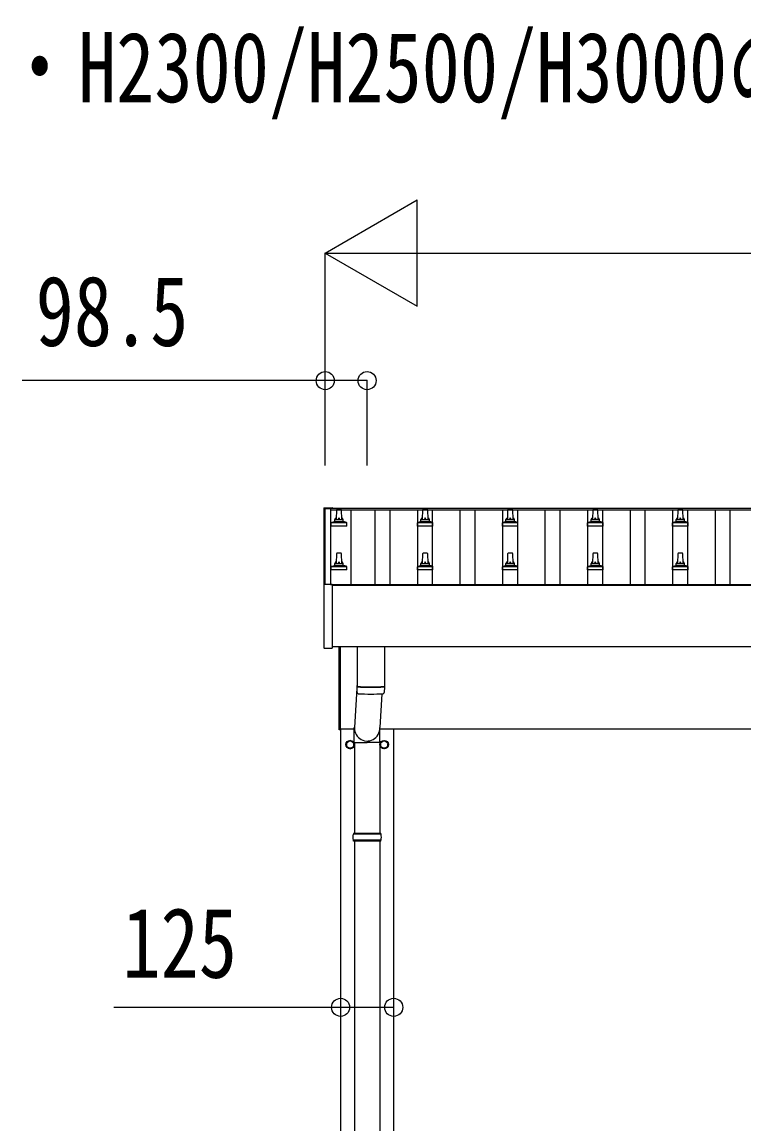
# Model space of a CAD drawing. Units: millimetres, scale not verified. Extents: x -21025 to 21025, y -14850 to 14850.
# Drawn here: x -17106 to -15409, y 1795 to 4387 of the extents above; entities that cross this region are included whole.
import ezdxf
from ezdxf.enums import TextEntityAlignment as Align

# ---------------------------------------------------------------- set-up
doc = ezdxf.new("R2010")
doc.units = ezdxf.units.MM
doc.header["$LTSCALE"] = 60
for name, color, linetype in [('0-2_USER1', 3, 'Continuous'), ('0-5_YKK_13', 4, 'Continuous'), ('0-6_YKK_A1', 4, 'Continuous'), ('0-7_YKK_D', 6, 'Continuous')]:
    doc.layers.add(name, color=color, linetype=linetype)
doc.styles.add('ＭＳ ゴシック', font='')
doc.styles.get('ＭＳ ゴシック').set_extended_font_data('MS Gothic')

msp = doc.modelspace()

# ---------------------------------------------------------------- linework, layer by layer
at = {"layer": '0-5_YKK_13'}
for p, q in [((-16396.7, 3243.76), (-16396.7, 3243.16)), ((-16396.7, 3243.16), (-16396.7, 3062.75)), ((-16395.7, 3244.27), (-16377.7, 3244.27)), ((-16376.7, 3243.16), (-16376.7, 3243.76)), ((-16376.7, 3243.09), (-16376.7, 3243.16)), ((-16367.15, 3216.64), (-16366.42, 3240.16)), ((-16365.43, 3241.14), (-16356.88, 3241.14)), ((-16355.88, 3240.16), (-16355.15, 3216.64)), ((-16164.4, 3216.64), (-16163.67, 3240.16)), ((-16162.68, 3241.14), (-16154.13, 3241.14)), ((-16153.13, 3240.16), (-16152.4, 3216.64)), ((-15964.4, 3216.64), (-15963.67, 3240.16)), ((-15962.68, 3241.14), (-15954.13, 3241.14)), ((-15953.13, 3240.16), (-15952.4, 3216.64)), ((-15764.4, 3216.64), (-15763.67, 3240.16)), ((-15762.68, 3241.14), (-15754.13, 3241.14)), ((-15753.13, 3240.16), (-15752.4, 3216.64)), ((-15564.4, 3216.64), (-15563.67, 3240.16)), ((-15562.68, 3241.14), (-15554.13, 3241.14)), ((-15553.13, 3240.16), (-15552.4, 3216.64)), ((-16371.15, 3212.42), (-16371.15, 3216.64)), ((-16370.15, 3216.64), (-16352.15, 3216.64)), ((-16351.15, 3212.42), (-16351.15, 3216.64)), ((-16168.4, 3212.42), (-16168.4, 3216.64)), ((-16167.4, 3216.64), (-16149.4, 3216.64)), ((-16148.4, 3212.42), (-16148.4, 3216.64)), ((-15968.4, 3212.42), (-15968.4, 3216.64)), ((-15967.4, 3216.64), (-15949.4, 3216.64)), ((-15948.4, 3212.42), (-15948.4, 3216.64)), ((-15768.4, 3212.42), (-15768.4, 3216.64)), ((-15767.4, 3216.64), (-15749.4, 3216.64)), ((-15748.4, 3212.42), (-15748.4, 3216.64)), ((-15568.4, 3212.42), (-15568.4, 3216.64)), ((-15567.4, 3216.64), (-15549.4, 3216.64)), ((-15548.4, 3212.42), (-15548.4, 3216.64)), ((-16379.4, 3201.14), (-16379.4, 3208.85)), ((-16342.9, 3201.14), (-16379.4, 3201.14)), ((-16379.02, 3209.64), (-16343.28, 3209.64)), ((-16378.64, 3209.82), (-16371.92, 3211.45)), ((-16371.53, 3211.64), (-16350.77, 3211.64)), ((-16343.67, 3209.82), (-16350.39, 3211.45)), ((-16342.9, 3201.14), (-16342.9, 3208.85)), ((-16176.65, 3201.14), (-16176.65, 3208.85)), ((-16140.15, 3201.14), (-16176.65, 3201.14)), ((-16176.27, 3209.64), (-16140.53, 3209.64)), ((-16175.89, 3209.82), (-16169.17, 3211.45)), ((-16168.78, 3211.64), (-16148.02, 3211.64)), ((-16140.92, 3209.82), (-16147.64, 3211.45)), ((-16140.15, 3201.14), (-16140.15, 3208.85)), ((-15976.65, 3201.14), (-15976.65, 3208.85)), ((-15940.15, 3201.14), (-15976.65, 3201.14)), ((-15976.27, 3209.64), (-15940.53, 3209.64)), ((-15975.89, 3209.82), (-15969.17, 3211.45)), ((-15968.78, 3211.64), (-15948.02, 3211.64)), ((-15940.92, 3209.82), (-15947.64, 3211.45)), ((-15940.15, 3201.14), (-15940.15, 3208.85)), ((-15776.65, 3201.14), (-15776.65, 3208.85)), ((-15740.15, 3201.14), (-15776.65, 3201.14)), ((-15776.27, 3209.64), (-15740.53, 3209.64)), ((-15775.89, 3209.82), (-15769.17, 3211.45)), ((-15768.78, 3211.64), (-15748.02, 3211.64)), ((-15740.92, 3209.82), (-15747.64, 3211.45)), ((-15740.15, 3201.14), (-15740.15, 3208.85)), ((-15576.65, 3201.14), (-15576.65, 3208.85)), ((-15540.15, 3201.14), (-15576.65, 3201.14)), ((-15576.27, 3209.64), (-15540.53, 3209.64)), ((-15575.89, 3209.82), (-15569.17, 3211.45)), ((-15568.78, 3211.64), (-15548.02, 3211.64)), ((-15540.92, 3209.82), (-15547.64, 3211.45)), ((-15540.15, 3201.14), (-15540.15, 3208.85)), ((-16367.15, 3113.3), (-16366.42, 3136.83)), ((-16365.43, 3137.8), (-16356.88, 3137.8)), ((-16355.88, 3136.83), (-16355.15, 3113.3)), ((-16164.4, 3113.3), (-16163.67, 3136.83)), ((-16162.68, 3137.8), (-16154.13, 3137.8)), ((-16153.13, 3136.83), (-16152.4, 3113.3)), ((-15964.4, 3113.3), (-15963.67, 3136.83)), ((-15962.68, 3137.8), (-15954.13, 3137.8)), ((-15953.13, 3136.83), (-15952.4, 3113.3)), ((-15764.4, 3113.3), (-15763.67, 3136.83)), ((-15762.68, 3137.8), (-15754.13, 3137.8)), ((-15753.13, 3136.83), (-15752.4, 3113.3)), ((-15564.4, 3113.3), (-15563.67, 3136.83)), ((-15562.68, 3137.8), (-15554.13, 3137.8)), ((-15553.13, 3136.83), (-15552.4, 3113.3)), ((-16371.15, 3109.09), (-16371.15, 3113.3)), ((-16370.15, 3113.3), (-16352.15, 3113.3)), ((-16351.15, 3109.09), (-16351.15, 3113.3)), ((-16168.4, 3109.09), (-16168.4, 3113.3)), ((-16167.4, 3113.3), (-16149.4, 3113.3)), ((-16148.4, 3109.09), (-16148.4, 3113.3)), ((-15968.4, 3109.09), (-15968.4, 3113.3)), ((-15967.4, 3113.3), (-15949.4, 3113.3)), ((-15948.4, 3109.09), (-15948.4, 3113.3)), ((-15768.4, 3109.09), (-15768.4, 3113.3)), ((-15767.4, 3113.3), (-15749.4, 3113.3)), ((-15748.4, 3109.09), (-15748.4, 3113.3)), ((-15568.4, 3109.09), (-15568.4, 3113.3)), ((-15567.4, 3113.3), (-15549.4, 3113.3)), ((-15548.4, 3109.09), (-15548.4, 3113.3)), ((-16379.4, 3097.8), (-16379.4, 3105.52)), ((-16342.9, 3097.8), (-16379.4, 3097.8)), ((-16379.02, 3106.3), (-16343.28, 3106.3)), ((-16378.64, 3106.49), (-16371.92, 3108.12)), ((-16371.53, 3108.3), (-16350.77, 3108.3)), ((-16343.67, 3106.49), (-16350.39, 3108.12)), ((-16342.9, 3097.8), (-16342.9, 3105.52)), ((-16176.65, 3097.8), (-16176.65, 3105.52)), ((-16140.15, 3097.8), (-16176.65, 3097.8)), ((-16176.27, 3106.3), (-16140.53, 3106.3)), ((-16175.89, 3106.49), (-16169.17, 3108.12)), ((-16168.78, 3108.3), (-16148.02, 3108.3)), ((-16140.92, 3106.49), (-16147.64, 3108.12)), ((-16140.15, 3097.8), (-16140.15, 3105.52)), ((-15976.65, 3097.8), (-15976.65, 3105.52)), ((-15940.15, 3097.8), (-15976.65, 3097.8)), ((-15976.27, 3106.3), (-15940.53, 3106.3)), ((-15975.89, 3106.49), (-15969.17, 3108.12)), ((-15968.78, 3108.3), (-15948.02, 3108.3)), ((-15940.92, 3106.49), (-15947.64, 3108.12)), ((-15940.15, 3097.8), (-15940.15, 3105.52)), ((-15776.65, 3097.8), (-15776.65, 3105.52)), ((-15740.15, 3097.8), (-15776.65, 3097.8)), ((-15776.27, 3106.3), (-15740.53, 3106.3)), ((-15775.89, 3106.49), (-15769.17, 3108.12)), ((-15768.78, 3108.3), (-15748.02, 3108.3)), ((-15740.92, 3106.49), (-15747.64, 3108.12)), ((-15740.15, 3097.8), (-15740.15, 3105.52)), ((-15576.65, 3097.8), (-15576.65, 3105.52)), ((-15540.15, 3097.8), (-15576.65, 3097.8)), ((-15576.27, 3106.3), (-15540.53, 3106.3)), ((-15575.89, 3106.49), (-15569.17, 3108.12)), ((-15568.78, 3108.3), (-15548.02, 3108.3)), ((-15540.92, 3106.49), (-15547.64, 3108.12)), ((-15540.15, 3097.8), (-15540.15, 3105.52)), ((-16396.7, 3062.75), (-16396.7, 2914.75)), ((-16395.7, 3063.25), (-16396.2, 3063.25)), ((-16377.7, 3063.25), (-16395.7, 3063.25)), ((-16377.2, 3063.25), (-16377.7, 3063.25)), ((-16376.7, 2914.75), (-16376.7, 3062.75)), ((-16396.2, 2914.25), (-16377.2, 2914.25)), ((-16360.4, 2721.54), (-16360.4, 2916.88)), ((-16358.4, 2916.88), (-16358.4, 2721.54)), ((-16318.4, 2916.88), (-16318.4, 2823.9)), ((-16254.4, 2916.88), (-16254.4, 2823.9)), ((-16318.4, 2833.48), (-16324.96, 2727.01)), ((-16318.2, 2809.92), (-16318.43, 2822.9)), ((-16313.93, 2823.62), (-16313.91, 2822.62)), ((-16259.94, 2806.62), (-16264.84, 2727.01)), ((-16258.88, 2823.62), (-16258.89, 2822.62)), ((-16254.37, 2822.9), (-16254.6, 2809.92)), ((-16358.4, 2721.54), (-16360.4, 2721.54)), ((-16325.05, 2692.35), (-16325.05, 2727.01)), ((-16264.75, 2692.35), (-16264.75, 2727.01)), ((-16326.3, 2687.29), (-16326.4, 2687.29)), ((-16326.3, 2686.79), (-16326.4, 2686.79)), ((-16325.05, 2692.35), (-16294.9, 2692.35)), ((-16324.9, 2692.35), (-16324.9, 2478.04)), ((-16264.75, 2692.35), (-16294.9, 2692.35)), ((-16264.9, 2692.35), (-16264.9, 2478.04)), ((-16263.5, 2687.29), (-16263.4, 2687.29)), ((-16263.5, 2686.79), (-16263.4, 2686.79)), ((-16261.9, 2476.04), (-16327.9, 2476.04)), ((-16262.9, 2478.04), (-16326.9, 2478.04)), ((-16326.9, 2478.04), (-16326.9, 2476.04)), ((-16262.9, 2478.04), (-16262.9, 2476.04)), ((-16261.9, 2462.04), (-16327.9, 2462.04)), ((-16326.9, 2460.04), (-16326.9, 2462.04)), ((-16262.9, 2460.04), (-16326.9, 2460.04)), ((-16324.9, 2460.04), (-16324.9, 1555.54)), ((-16264.9, 2460.04), (-16264.9, 1555.54)), ((-16262.9, 2460.04), (-16262.9, 2462.04))]:
    msp.add_line(p, q, dxfattribs=at)
for points in [[(-16396.7, 3243.76), (-16396.67, 3243.95), (-16396.59, 3244.07), (-16396.5, 3244.16), (-16396.42, 3244.21), (-16396.34, 3244.24), (-16396.29, 3244.25), (-16396.25, 3244.26), (-16396.21, 3244.26), (-16396.02, 3244.27), (-16395.84, 3244.27), (-16395.7, 3244.27)], [(-16377.7, 3244.27), (-16377.51, 3244.27), (-16377.34, 3244.27), (-16377.2, 3244.26), (-16377.13, 3244.25), (-16377.07, 3244.24), (-16376.98, 3244.2), (-16376.85, 3244.11), (-16376.76, 3243.98), (-16376.75, 3243.95)]]:
    msp.add_lwpolyline(points, dxfattribs=at)
for points in [[(-16334.9, 2696.86), (-16343.4, 2691.95), (-16343.4, 2682.14), (-16334.9, 2677.23), (-16326.4, 2682.14), (-16326.4, 2691.95)], [(-16254.9, 2696.86), (-16246.4, 2691.95), (-16246.4, 2682.14), (-16254.9, 2677.23), (-16263.4, 2682.14), (-16263.4, 2691.95)]]:
    msp.add_lwpolyline(points, close=True, dxfattribs=at)
for centre, radius in [((-16334.9, 2687.04), 10), ((-16254.9, 2687.04), 10), ((-16334.9, 2687.04), 8.5), ((-16254.9, 2687.04), 8.5)]:
    msp.add_circle(centre, radius, dxfattribs=at)
for centre, radius, start, end in [((-16377.2, 3243.76), 0.499, 0.00068, 23.5008), ((-16365.43, 3240.14), 1, 90, 178.60509), ((-16356.88, 3240.14), 1, 1.39491, 90), ((-16162.68, 3240.14), 1, 90, 178.60509), ((-16154.13, 3240.14), 1, 1.39491, 90), ((-15962.68, 3240.14), 1, 90, 178.60509), ((-15954.13, 3240.14), 1, 1.39491, 90), ((-15762.68, 3240.14), 1, 90, 178.60509), ((-15754.13, 3240.14), 1, 1.39491, 90), ((-15562.68, 3240.14), 1, 90, 178.60509), ((-15554.13, 3240.14), 1, 1.39491, 90), ((-16367.07, 3216), 4.13, 90, 171.17633), ((-16370.15, 3215.64), 1, 90, 180), ((-16357.82, 3216.64), 4.83, 133.60282, 180), ((-16364.48, 3216.64), 4.83, 0, 46.39718), ((-16355.24, 3216), 4.13, 8.82367, 90), ((-16352.15, 3215.64), 1, 0, 90), ((-16164.32, 3216), 4.13, 90, 171.17633), ((-16167.4, 3215.64), 1, 90, 180), ((-16155.07, 3216.64), 4.83, 133.60282, 180), ((-16161.73, 3216.64), 4.83, 0, 46.39718), ((-16152.49, 3216), 4.13, 8.82367, 90), ((-16149.4, 3215.64), 1, 0, 90), ((-15964.32, 3216), 4.13, 90, 171.17633), ((-15967.4, 3215.64), 1, 90, 180), ((-15955.07, 3216.64), 4.83, 133.60282, 180), ((-15961.73, 3216.64), 4.83, 0, 46.39718), ((-15952.49, 3216), 4.13, 8.82367, 90), ((-15949.4, 3215.64), 1, 0, 90), ((-15764.32, 3216), 4.13, 90, 171.17633), ((-15767.4, 3215.64), 1, 90, 180), ((-15755.07, 3216.64), 4.83, 133.60282, 180), ((-15761.73, 3216.64), 4.83, 0, 46.39718), ((-15752.49, 3216), 4.13, 8.82367, 90), ((-15749.4, 3215.64), 1, 0, 90), ((-15564.32, 3216), 4.13, 90, 171.17633), ((-15567.4, 3215.64), 1, 90, 180), ((-15555.07, 3216.64), 4.83, 133.60282, 180), ((-15561.73, 3216.64), 4.83, 0, 46.39718), ((-15552.49, 3216), 4.13, 8.82367, 90), ((-15549.4, 3215.64), 1, 0, 90), ((-16378.4, 3208.85), 1, 103.62699, 180), ((-16372.15, 3212.42), 1, 283.62699, 0), ((-16350.15, 3212.42), 1, 180, 256.37301), ((-16343.9, 3208.85), 1, 0, 76.37301), ((-16175.65, 3208.85), 1, 103.62699, 180), ((-16169.4, 3212.42), 1, 283.62699, 0), ((-16147.4, 3212.42), 1, 180, 256.37301), ((-16141.15, 3208.85), 1, 0, 76.37301), ((-15975.65, 3208.85), 1, 103.62699, 180), ((-15969.4, 3212.42), 1, 283.62699, 0), ((-15947.4, 3212.42), 1, 180, 256.37301), ((-15941.15, 3208.85), 1, 0, 76.37301), ((-15775.65, 3208.85), 1, 103.62699, 180), ((-15769.4, 3212.42), 1, 283.62699, 0), ((-15747.4, 3212.42), 1, 180, 256.37301), ((-15741.15, 3208.85), 1, 0, 76.37301), ((-15575.65, 3208.85), 1, 103.62699, 180), ((-15569.4, 3212.42), 1, 283.62699, 0), ((-15547.4, 3212.42), 1, 180, 256.37301), ((-15541.15, 3208.85), 1, 0, 76.37301), ((-16365.43, 3136.8), 1, 90, 178.60509), ((-16356.88, 3136.8), 1, 1.39491, 90), ((-16162.68, 3136.8), 1, 90, 178.60509), ((-16154.13, 3136.8), 1, 1.39491, 90), ((-15962.68, 3136.8), 1, 90, 178.60509), ((-15954.13, 3136.8), 1, 1.39491, 90), ((-15762.68, 3136.8), 1, 90, 178.60509), ((-15754.13, 3136.8), 1, 1.39491, 90), ((-15562.68, 3136.8), 1, 90, 178.60509), ((-15554.13, 3136.8), 1, 1.39491, 90), ((-16367.07, 3112.67), 4.13, 90, 171.17633), ((-16370.15, 3112.3), 1, 90, 180), ((-16357.82, 3113.3), 4.83, 133.60282, 180), ((-16364.48, 3113.3), 4.83, 0, 46.39718), ((-16355.24, 3112.67), 4.13, 8.82367, 90), ((-16352.15, 3112.3), 1, 0, 90), ((-16164.32, 3112.67), 4.13, 90, 171.17633), ((-16167.4, 3112.3), 1, 90, 180), ((-16155.07, 3113.3), 4.83, 133.60282, 180), ((-16161.73, 3113.3), 4.83, 0, 46.39718), ((-16152.49, 3112.67), 4.13, 8.82367, 90), ((-16149.4, 3112.3), 1, 0, 90), ((-15964.32, 3112.67), 4.13, 90, 171.17633), ((-15967.4, 3112.3), 1, 90, 180), ((-15955.07, 3113.3), 4.83, 133.60282, 180), ((-15961.73, 3113.3), 4.83, 0, 46.39718), ((-15952.49, 3112.67), 4.13, 8.82367, 90), ((-15949.4, 3112.3), 1, 0, 90), ((-15764.32, 3112.67), 4.13, 90, 171.17633), ((-15767.4, 3112.3), 1, 90, 180), ((-15755.07, 3113.3), 4.83, 133.60282, 180), ((-15761.73, 3113.3), 4.83, 0, 46.39718), ((-15752.49, 3112.67), 4.13, 8.82367, 90), ((-15749.4, 3112.3), 1, 0, 90), ((-15564.32, 3112.67), 4.13, 90, 171.17633), ((-15567.4, 3112.3), 1, 90, 180), ((-15555.07, 3113.3), 4.83, 133.60282, 180), ((-15561.73, 3113.3), 4.83, 0, 46.39718), ((-15552.49, 3112.67), 4.13, 8.82367, 90), ((-15549.4, 3112.3), 1, 0, 90), ((-16378.4, 3105.52), 1, 103.62699, 180), ((-16372.15, 3109.09), 1, 283.62699, 0), ((-16350.15, 3109.09), 1, 180, 256.37301), ((-16343.9, 3105.52), 1, 0, 76.37301), ((-16175.65, 3105.52), 1, 103.62699, 180), ((-16169.4, 3109.09), 1, 283.62699, 0), ((-16147.4, 3109.09), 1, 180, 256.37301), ((-16141.15, 3105.52), 1, 0, 76.37301), ((-15975.65, 3105.52), 1, 103.62699, 180), ((-15969.4, 3109.09), 1, 283.62699, 0), ((-15947.4, 3109.09), 1, 180, 256.37301), ((-15941.15, 3105.52), 1, 0, 76.37301), ((-15775.65, 3105.52), 1, 103.62699, 180), ((-15769.4, 3109.09), 1, 283.62699, 0), ((-15747.4, 3109.09), 1, 180, 256.37301), ((-15741.15, 3105.52), 1, 0, 76.37301), ((-15575.65, 3105.52), 1, 103.62699, 180), ((-15569.4, 3109.09), 1, 283.62699, 0), ((-15547.4, 3109.09), 1, 180, 256.37301), ((-15541.15, 3105.52), 1, 0, 76.37301), ((-16396.2, 3062.75), 0.5, 90, 180), ((-16377.2, 3062.75), 0.5, 0, 90), ((-16396.2, 2914.75), 0.5, 180, 270), ((-16377.2, 2914.75), 0.5, 270, 0), ((-16286.4, 3303.63), 480.8, 266.18381, 273.81619), ((-16286.4, 3302.63), 480.8, 266.18381, 273.81619), ((-16314.78, 2810.15), 3.43, 183.91307, 262.91645), ((-16286.41, 3325.62), 519.67, 266.82357, 273.17802), ((-16258.02, 2810.15), 3.43, 277.00994, 356.09787), ((-16334.9, 2687.04), 8.6, 171.25399, 188.74601), ((-16334.9, 2687.04), 8.6, 111.25399, 128.74601), ((-16334.9, 2687.04), 8.6, 231.25399, 248.74601), ((-16334.9, 2687.04), 8.6, 51.25399, 68.74601), ((-16334.9, 2687.04), 8.6, 291.25399, 308.74601), ((-16334.9, 2687.04), 8.6, 1.66581, 8.74601), ((-16334.9, 2687.04), 8.6, 351.25399, 358.33419), ((-16254.9, 2687.04), 8.6, 171.25399, 178.33419), ((-16254.9, 2687.04), 8.6, 181.66581, 188.74601), ((-16254.9, 2687.04), 8.6, 111.25399, 128.74601), ((-16254.9, 2687.04), 8.6, 231.25399, 248.74601), ((-16254.9, 2687.04), 8.6, 51.25399, 68.74601), ((-16254.9, 2687.04), 8.6, 291.25399, 308.74601), ((-16254.9, 2687.04), 8.6, 351.25399, 8.74601), ((-16279.15, 2469.04), 49.25, 171.82876, 180.00002), ((-16279.15, 2469.04), 49.25, 180.00002, 188.17127), ((-16310.65, 2469.04), 49.25, 359.99998, 8.17124), ((-16310.65, 2469.04), 49.25, 351.82873, 359.99998)]:
    msp.add_arc(centre, radius, start, end, dxfattribs=at)
msp.add_ellipse((-16294.9, 2727.01), major_axis=(0, -31.56), ratio=0.952301, start_param=4.5832251, end_param=7.8539816, dxfattribs=at)
at = {"layer": '0-6_YKK_A1'}
for p, q in [((-16393.4, 3242.12), (-16381.4, 3242.12)), ((-16393.4, 3063.25), (-16393.4, 3242.12)), ((-16381.4, 3243.16), (-8580.9, 3243.16)), ((-16381.4, 3243.16), (-16381.4, 3239.57)), ((-16381.4, 3242.12), (-16381.4, 3063.25)), ((-16381.4, 3239.57), (-8558.4, 3239.57)), ((-16333.4, 3239.5), (-16333.4, 3063.31)), ((-16275.9, 3063.55), (-16275.9, 3239.57)), ((-16240.9, 3063.55), (-16240.9, 3239.57)), ((-16175.9, 3063.55), (-16175.9, 3239.57)), ((-16140.9, 3063.55), (-16140.9, 3239.57)), ((-16075.9, 3063.55), (-16075.9, 3239.57)), ((-16040.9, 3063.55), (-16040.9, 3239.57)), ((-15975.9, 3063.55), (-15975.9, 3239.57)), ((-15940.9, 3063.55), (-15940.9, 3239.57)), ((-15875.9, 3063.55), (-15875.9, 3239.57)), ((-15840.9, 3063.55), (-15840.9, 3239.57)), ((-15775.9, 3063.55), (-15775.9, 3239.57)), ((-15740.9, 3063.55), (-15740.9, 3239.57)), ((-15675.9, 3063.55), (-15675.9, 3239.57)), ((-15640.9, 3063.55), (-15640.9, 3239.57)), ((-15575.9, 3063.55), (-15575.9, 3239.57)), ((-15540.9, 3063.55), (-15540.9, 3239.57)), ((-15475.9, 3063.55), (-15475.9, 3239.57)), ((-15440.9, 3063.55), (-15440.9, 3239.57)), ((-16381.4, 3063.31), (-10368.4, 3063.31)), ((-16376.7, 3061.75), (-10368.4, 3061.75)), ((-10368.4, 2916.88), (-16376.7, 2916.88)), ((-16358.4, 2724.04), (-16325.05, 2724.04)), ((-16357.4, 2724.04), (-16357.4, -75.96)), ((-16264.75, 2724.04), (-10373.4, 2724.04)), ((-16232.4, -75.96), (-16232.4, 2724.04))]:
    msp.add_line(p, q, dxfattribs=at)
at = {"layer": '0-7_YKK_D'}
for p, q in [((-16393.4, 3843.16), (-16176.89, 3968.16)), ((-16176.89, 3718.16), (-16176.89, 3968.16)), ((-16393.4, 3343.16), (-16393.4, 3844.16)), ((-16393.4, 3843.16), (-16176.89, 3718.16)), ((-16393.4, 3843.16), (-15960.39, 3843.16)), ((-16143.4, 3843.16), (-6973.4, 3843.16)), ((-16393.4, 3343.16), (-16393.4, 3544.16)), ((-16294.9, 3343.16), (-16294.9, 3544.16)), ((-16357.4, 2069.04), (-16357.4, 2068.04))]:
    msp.add_line(p, q, dxfattribs=at)
for points in [[(-16294.9, 3543.16), (-16393.4, 3543.16), (-17106.4, 3543.16)], [(-16232.4, 2069.04), (-16357.4, 2069.04), (-16890.4, 2069.04)]]:
    msp.add_lwpolyline(points, dxfattribs=at)
for centre in [(-16393.4, 3543.16), (-16294.9, 3543.16), (-16357.4, 2069.04), (-16232.4, 2069.04)]:
    msp.add_circle(centre, 21.25, dxfattribs=at)

# ---------------------------------------------------------------- texts
at = {"layer": '0-2_USER1', "style": 'ＭＳ ゴシック', "width": 0.8}
msp.add_text('・H2300/H2500/H3000の場合', height=165, dxfattribs=at).set_placement((-17154.86, 4148.55), align=Align.BOTTOM_LEFT)
at = {"layer": '0-7_YKK_D', "style": 'ＭＳ ゴシック', "width": 0.8}
for s, p in [('98.5', (-17074.4, 3575.16)), ('125', (-16870.4, 2089.04))]:
    msp.add_text(s, height=165, dxfattribs=at).set_placement(p, align=Align.BOTTOM_LEFT)

doc.saveas('drawing.dxf')
